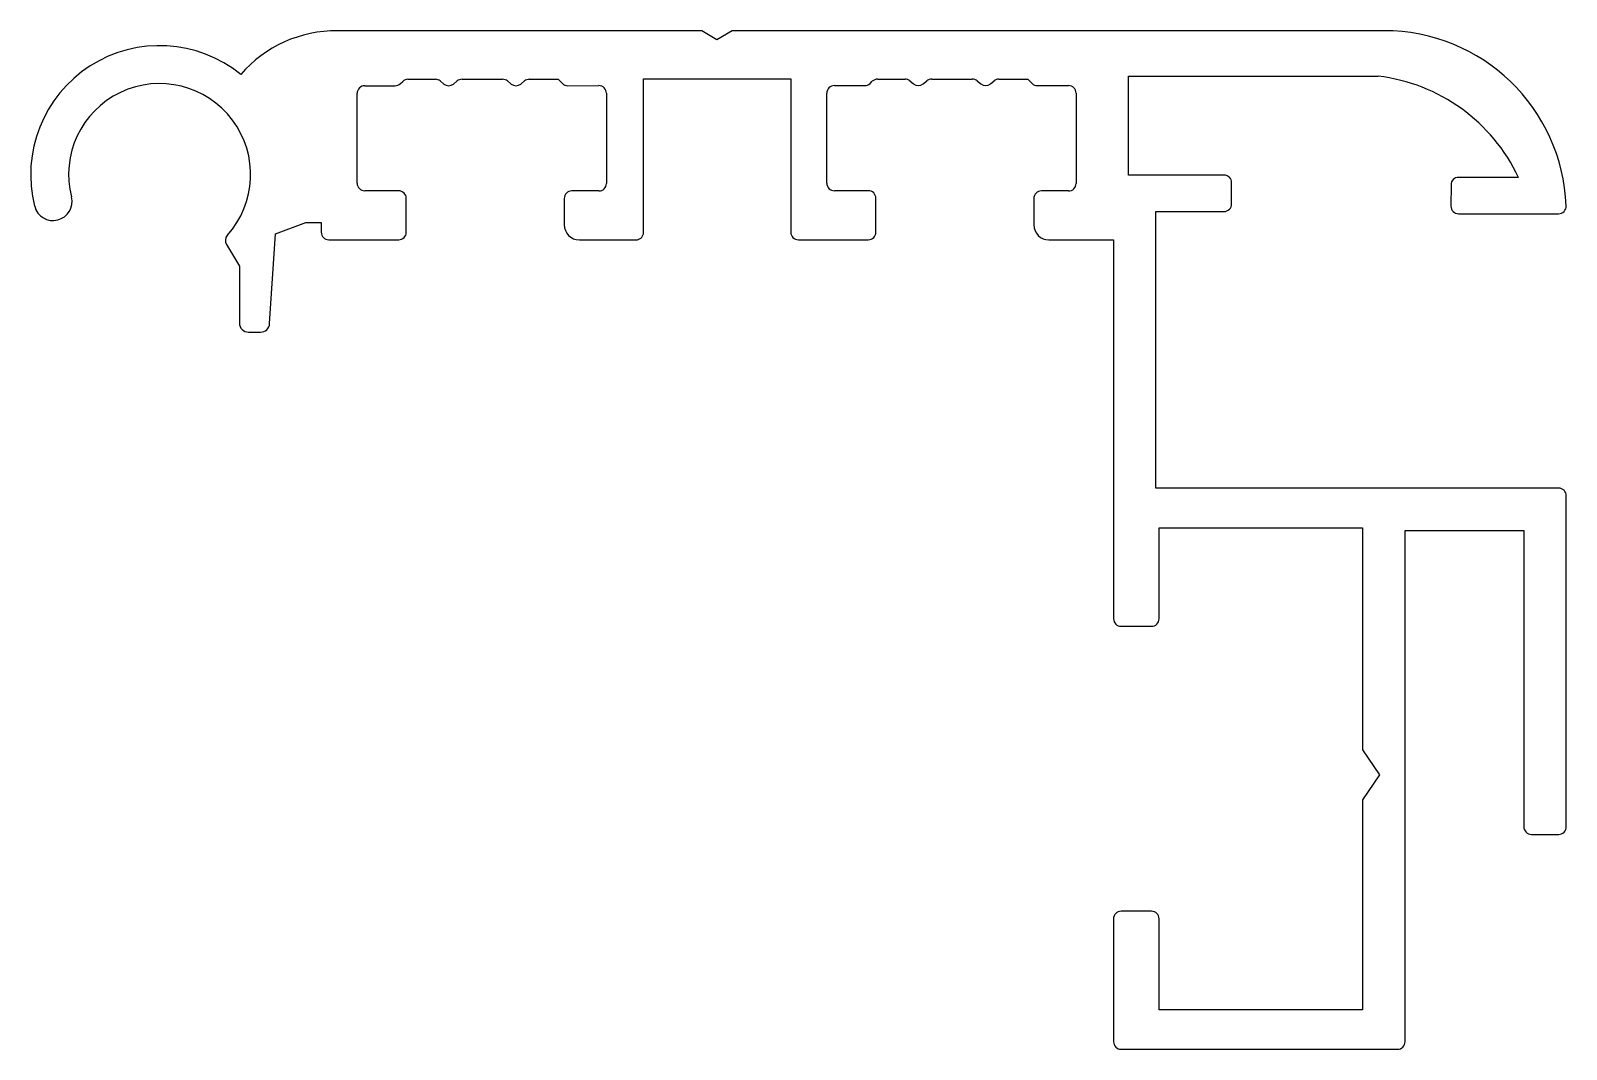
# Model space of a CAD drawing. Extents: x 2487.8 to 2538.4, y 1209.4 to 1243.
import ezdxf

# ---------------------------------------------------------------- set-up
doc = ezdxf.new("R2010")
doc.units = 0
doc.layers.add('TR-PROFÝL', color=82, linetype='CONTINUOUS')

msp = doc.modelspace()

# ---------------------------------------------------------------- linework, layer by layer
at = {"layer": 'TR-PROFÝL', "color": 0}
for p, q in [((2509.923, 1243.017), (2497.92, 1243.017)), ((2510.423, 1242.717), (2509.923, 1243.017)), ((2510.923, 1243.017), (2510.423, 1242.717)), ((2532.413, 1243.017), (2510.923, 1243.017)), ((2499.992, 1241.274), (2500.066, 1241.346)), ((2500.241, 1241.417), (2501.145, 1241.417)), ((2501.304, 1241.36), (2501.425, 1241.26)), ((2501.743, 1241.26), (2501.865, 1241.36)), ((2502.023, 1241.417), (2503.362, 1241.417)), ((2503.521, 1241.36), (2503.643, 1241.26)), ((2503.96, 1241.26), (2504.082, 1241.36)), ((2504.241, 1241.417), (2505.196, 1241.417)), ((2505.196, 1241.417), (2505.333, 1241.278)), ((2508.008, 1241.434), (2512.86, 1241.434)), ((2508.008, 1236.371), (2508.008, 1241.434)), ((2512.86, 1241.434), (2512.86, 1236.377)), ((2515.473, 1241.277), (2515.548, 1241.349)), ((2515.722, 1241.42), (2516.626, 1241.42)), ((2516.785, 1241.363), (2516.907, 1241.263)), ((2517.224, 1241.263), (2517.346, 1241.363)), ((2517.505, 1241.42), (2518.844, 1241.42)), ((2519.003, 1241.363), (2519.124, 1241.263)), ((2519.442, 1241.263), (2519.564, 1241.363)), ((2519.722, 1241.42), (2520.678, 1241.42)), ((2520.678, 1241.42), (2520.814, 1241.281)), ((2523.998, 1238.258), (2523.998, 1241.517)), ((2523.998, 1241.517), (2532.228, 1241.517)), ((2498.565, 1237.99), (2498.565, 1240.954)), ((2498.815, 1241.204), (2499.817, 1241.202)), ((2505.511, 1241.202), (2506.532, 1241.206)), ((2506.782, 1240.956), (2506.782, 1237.984)), ((2514.046, 1237.993), (2514.046, 1240.956)), ((2514.296, 1241.206), (2515.299, 1241.206)), ((2520.993, 1241.206), (2522.013, 1241.206)), ((2522.263, 1240.956), (2522.263, 1237.984)), ((2527.144, 1238.258), (2523.998, 1238.258)), ((2536.848, 1238.183), (2534.875, 1238.183)), ((2499.935, 1237.74), (2498.815, 1237.74)), ((2506.532, 1237.734), (2505.641, 1237.734)), ((2515.416, 1237.743), (2514.296, 1237.743)), ((2522.013, 1237.734), (2521.122, 1237.734)), ((2527.394, 1237.308), (2527.394, 1238.008)), ((2534.625, 1237.933), (2534.624, 1237.233)), ((2500.185, 1236.377), (2500.185, 1237.49)), ((2505.391, 1237.484), (2505.391, 1236.621)), ((2515.666, 1236.377), (2515.666, 1237.493)), ((2520.872, 1237.484), (2520.872, 1236.62)), ((2495.874, 1236.317), (2496.878, 1236.696)), ((2496.878, 1236.696), (2497.38, 1236.696)), ((2497.38, 1236.696), (2497.38, 1236.377)), ((2524.898, 1227.939), (2524.898, 1237.058)), ((2524.898, 1237.058), (2527.144, 1237.058)), ((2534.874, 1236.983), (2538.171, 1236.983)), ((2495.681, 1233.361), (2495.874, 1236.317)), ((2494.256, 1235.972), (2494.685, 1235.26)), ((2497.63, 1236.127), (2499.935, 1236.127)), ((2505.891, 1236.121), (2507.758, 1236.121)), ((2513.11, 1236.127), (2515.416, 1236.127)), ((2521.372, 1236.12), (2523.496, 1236.12)), ((2523.496, 1236.12), (2523.5, 1223.633)), ((2494.685, 1235.26), (2494.685, 1233.38)), ((2494.985, 1233.08), (2495.382, 1233.08)), ((2538.175, 1227.939), (2524.898, 1227.939)), ((2538.425, 1216.775), (2538.425, 1227.689)), ((2525, 1226.633), (2531.712, 1226.633)), ((2525, 1223.633), (2525, 1226.633)), ((2531.712, 1226.633), (2531.712, 1219.308)), ((2533.112, 1209.689), (2533.112, 1226.539)), ((2533.112, 1226.539), (2537.025, 1226.539)), ((2537.025, 1226.539), (2537.025, 1216.775)), ((2523.75, 1223.383), (2524.75, 1223.383)), ((2531.712, 1219.308), (2532.265, 1218.489)), ((2532.265, 1218.489), (2531.712, 1217.664)), ((2531.712, 1217.664), (2531.712, 1210.739)), ((2537.275, 1216.525), (2538.175, 1216.525)), ((2524.75, 1213.989), (2523.749, 1213.989)), ((2523.499, 1213.739), (2523.5, 1209.689)), ((2525, 1210.739), (2525, 1213.739)), ((2531.712, 1210.739), (2525, 1210.739)), ((2523.75, 1209.439), (2532.862, 1209.439))]:
    msp.add_line(p, q, dxfattribs=at)
for centre, radius, start, end in [((2497.884, 1238.839), 4.178, 89.5038, 139.033), ((2532.425, 1237.017), 6, 2.1531, 90.1186), ((2492.054, 1238.275), 4.25, 51.0017, 194.2377), ((2492.054, 1238.275), 3, 318.0119, 194.2377), ((2499.817, 1241.452), 0.25, 270, 314.3181), ((2500.241, 1241.167), 0.25, 90, 134.3181), ((2501.145, 1241.167), 0.25, 50.5929, 90), ((2501.584, 1241.453), 0.25, 230.5929, 309.4071), ((2502.023, 1241.167), 0.25, 90, 129.4071), ((2503.362, 1241.167), 0.25, 50.5929, 90), ((2503.802, 1241.453), 0.25, 230.5929, 309.4071), ((2504.241, 1241.167), 0.25, 90, 129.4071), ((2505.511, 1241.452), 0.25, 224.3633, 270), ((2515.299, 1241.456), 0.25, 270, 314.3181), ((2515.722, 1241.17), 0.25, 90, 134.3181), ((2516.626, 1241.17), 0.25, 50.5929, 90), ((2517.066, 1241.456), 0.25, 230.5929, 309.4071), ((2517.505, 1241.17), 0.25, 90, 129.4071), ((2518.844, 1241.17), 0.25, 50.5929, 90), ((2519.283, 1241.456), 0.25, 230.5929, 309.4071), ((2519.722, 1241.17), 0.25, 90, 129.4071), ((2520.993, 1241.456), 0.25, 224.3633, 270), ((2531.542, 1235.7), 5.857, 25.0828, 83.278), ((2498.815, 1240.954), 0.25, 90, 180), ((2506.532, 1240.956), 0.25, 0, 90.0215), ((2514.296, 1240.956), 0.25, 90, 180), ((2522.013, 1240.956), 0.25, 0, 90), ((2527.144, 1238.008), 0.25, 0.0184, 89.9998), ((2534.875, 1237.933), 0.25, 89.9995, 179.9874), ((2498.815, 1237.99), 0.25, 180, 270), ((2499.935, 1237.49), 0.25, 0, 90), ((2505.641, 1237.484), 0.25, 90, 180), ((2506.532, 1237.984), 0.25, 270, 0), ((2514.296, 1237.993), 0.25, 180, 270), ((2515.416, 1237.493), 0.25, 0, 90), ((2521.122, 1237.484), 0.25, 90, 180), ((2522.013, 1237.984), 0.25, 270, 0), ((2488.541, 1237.384), 0.625, 194.2377, 14.2377), ((2527.144, 1237.308), 0.25, 270, 0.0184), ((2534.874, 1237.233), 0.25, 179.9874, 269.9991), ((2538.171, 1237.233), 0.25, 269.9991, 2.1531), ((2494.47, 1236.101), 0.25, 138.0119, 211.0982), ((2497.63, 1236.377), 0.25, 180, 270), ((2499.935, 1236.377), 0.25, 270, 0), ((2505.891, 1236.621), 0.5, 180, 270), ((2507.758, 1236.371), 0.25, 270, 0), ((2513.11, 1236.377), 0.25, 180, 270), ((2515.416, 1236.377), 0.25, 270, 0), ((2521.372, 1236.62), 0.5, 180, 270), ((2494.985, 1233.38), 0.3, 180, 270), ((2495.382, 1233.38), 0.3, 270, 356.2672), ((2538.175, 1227.689), 0.25, 0.0001, 90), ((2523.75, 1223.633), 0.25, 180.0198, 270), ((2524.75, 1223.633), 0.25, 270, 359.9997), ((2537.275, 1216.775), 0.25, 179.9999, 269.9999), ((2538.175, 1216.775), 0.25, 269.9999, 0.0001), ((2523.749, 1213.739), 0.25, 90, 180.0252), ((2524.75, 1213.739), 0.25, 0.0003, 90), ((2523.75, 1209.689), 0.25, 180.0252, 270), ((2532.862, 1209.689), 0.25, 270, 359.9999)]:
    msp.add_arc(centre, radius, start, end, dxfattribs=at)

doc.saveas('drawing.dxf')
